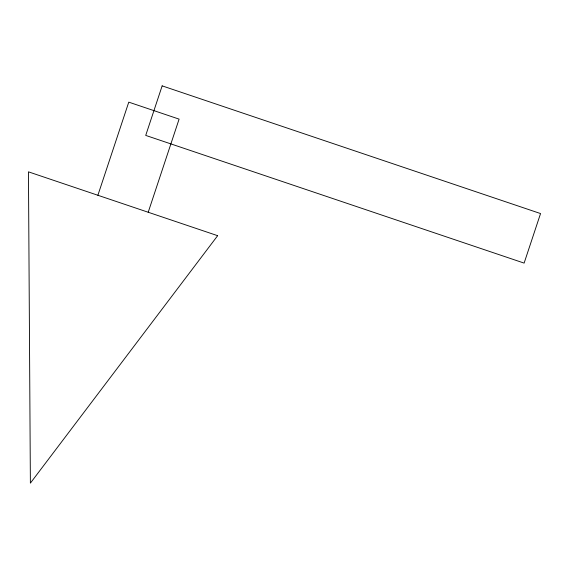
<?xml version="1.0" encoding="UTF-8"?>
<svg xmlns="http://www.w3.org/2000/svg" width="569" height="569" viewBox="0 0 569 569"><rect width="100%" height="100%" fill="white"/><g stroke="black" fill="none" stroke-linecap="round" stroke-linejoin="round"><path stroke-width="0.85" d="M97.889 195.267L128.772 102.143L179.1 119.127L148.21 212.251M162.151 85.862L145.721 135.408L524.12 263.106L540.55 213.56L162.151 85.862M217.65 235.687L30.385 483.138L28.45 171.838L217.65 235.687"/></g></svg>
